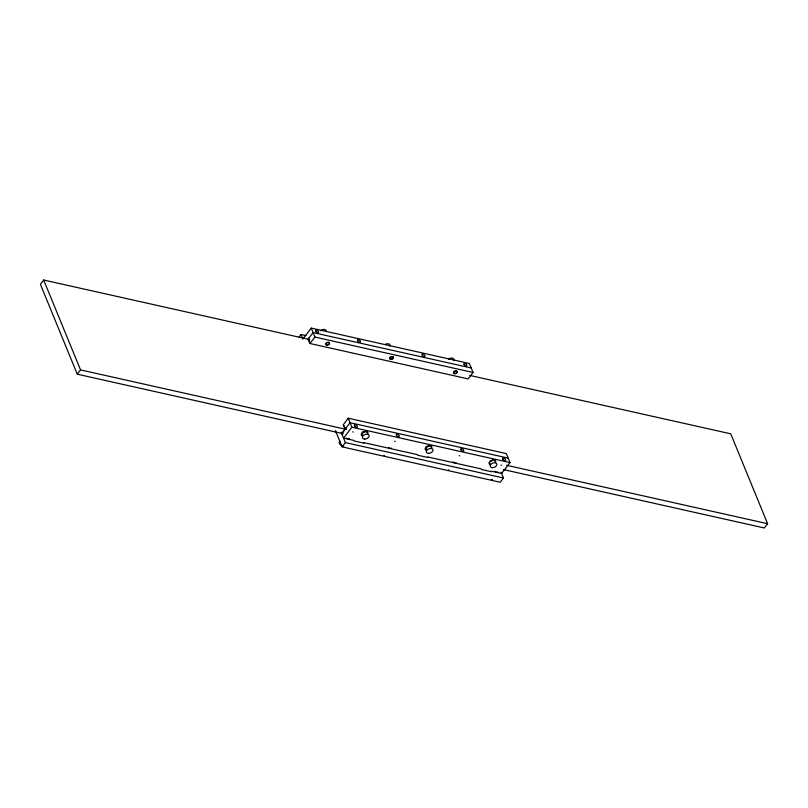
<?xml version="1.0" encoding="UTF-8"?>
<svg xmlns="http://www.w3.org/2000/svg" width="808" height="808" viewBox="0 0 808 808"><rect width="100%" height="100%" fill="white"/><g stroke="black" fill="none" stroke-linecap="round" stroke-linejoin="round"><path stroke-width="1.21" d="M309.636 339.552L43.682 280.022L40.4 284.295L77.265 374.185L343.218 433.714M77.265 374.185L80.547 369.913L43.682 280.022M299.091 337.067L301.061 334.502L305.969 335.603M302.909 338.996L311.272 328.099L469.367 363.489L473.054 372.478L468.135 378.891L309.908 343.491L308.444 338.683L313.11 332.593L471.216 367.983M309.908 343.491L314.958 337.087L311.272 328.099M491.537 471.226L501.647 473.488L510.01 462.59L506.323 453.601L348.228 418.211L343.269 424.846L345.4 428.796L350.066 422.705L508.171 458.096M342.198 432.967L346.178 427.786M344.743 429.654L341.845 433.936M348.228 418.211L351.914 427.2L343.551 438.098L353.672 440.36M501.111 472.185L503.495 477.983L500.213 482.255L342.117 446.864L345.39 442.592L341.117 432.159M469.701 375.387L730.735 433.815L767.6 523.705L764.317 527.977L503.293 469.549M314.958 337.087L473.054 372.478M351.914 427.2L510.01 462.59M80.547 369.913L346.501 429.442M506.566 465.277L767.6 523.705M363.792 442.632L417.544 454.662M427.664 456.924L481.416 468.963M353.904 440.926L364.014 443.188M417.776 455.227L427.886 457.49M481.639 469.519L491.759 471.781M345.39 442.592L503.495 477.983M490.698 460.631L491.042 461.479A2.171 1.384 -22.3 0 1 493.264 460.348A2.171 1.384 -22.3 0 1 494.849 461.237M426.826 446.339L427.169 447.178A2.171 1.384 -22.3 0 1 429.492 446.046A2.171 1.384 -22.3 0 1 430.987 447.087M425.897 447.127L426.24 447.965M362.843 431.755L363.297 432.876A2.171 1.384 -22.3 0 1 365.519 431.755A2.171 1.384 -22.3 0 1 367.105 432.644M362.136 433.108L362.368 433.664M309.222 337.673L307.747 339.754M308.424 339.572L310.04 343.501M343.309 424.624L344.915 428.553M301.061 334.502L302.838 338.835M335.441 430.593L342.117 446.864M497.859 471.882A2.171 1.121 37.5 0 1 494.951 471.226M455.964 462.499A2.171 1.121 37.5 0 1 453.056 461.853M391.456 448.056A2.171 1.121 37.5 0 1 388.547 447.41M349.561 438.683A2.171 1.121 37.5 0 1 346.652 438.027M320.402 330.846A3.505 2.232 -22.3 0 1 324.372 329.472A3.505 2.232 -22.3 0 1 326.119 331.603M385.042 344.541A3.505 2.232 -22.3 0 1 388.799 343.895A3.505 2.232 -22.3 0 1 389.911 346.147M448.379 359.237A3.505 2.232 -22.3 0 1 452.531 358.146A3.505 2.232 -22.3 0 1 453.672 360.681M501.596 465.176A1.97 1.02 37.5 0 1 501.021 465.055M492.486 479.639A3.505 1.818 37.5 0 1 491.264 479.518M459.712 455.803A1.97 1.02 37.5 0 1 459.136 455.672M448.814 469.943A3.505 1.818 37.5 0 1 448.521 469.801M395.193 441.36A1.97 1.02 37.5 0 1 394.617 441.229M384.305 455.5A3.505 1.818 37.5 0 1 384.012 455.359M353.298 431.987A1.97 1.02 37.5 0 1 352.732 431.856M343.723 446.46A3.505 1.818 37.5 0 1 343.471 446.44M342.117 445.986A3.505 1.818 37.5 0 1 339.34 443.137A3.505 1.818 37.5 0 1 340.441 441.32M490.072 464.62A3.505 2.232 -22.3 0 1 489.678 461.631A3.505 2.232 -22.3 0 1 494.021 459.994A3.505 2.232 -22.3 0 1 495.466 462.59M426.2 450.319A3.505 2.232 -22.3 0 1 425.745 447.4A3.505 2.232 -22.3 0 1 429.957 445.663A3.505 2.232 -22.3 0 1 431.704 448.056M362.327 436.027A3.505 2.232 -22.3 0 1 361.934 433.027A3.505 2.232 -22.3 0 1 366.276 431.391A3.505 2.232 -22.3 0 1 367.721 433.987M362.418 435.462A2.171 1.384 -22.3 0 1 362.388 434.078M426.2 449.652A2.171 1.384 -22.3 0 1 426.26 448.379M490.072 463.954A2.171 1.384 -22.3 0 1 490.052 462.822M464.146 364.661A1.778 0.919 37.5 0 0 466.761 365.761A1.778 0.919 37.5 0 0 465.256 363.499A1.778 0.919 37.5 0 0 464.146 364.661M422.251 355.288A1.778 0.919 37.5 0 0 424.867 356.379A1.778 0.919 37.5 0 0 423.362 354.126A1.778 0.919 37.5 0 0 422.251 355.288M357.742 340.845A1.778 0.919 37.5 0 0 360.358 341.946A1.778 0.919 37.5 0 0 358.853 339.683A1.778 0.919 37.5 0 0 357.742 340.845M315.847 331.462A1.778 0.919 37.5 0 0 318.463 332.563A1.778 0.919 37.5 0 0 316.958 330.31A1.778 0.919 37.5 0 0 315.847 331.462M454.894 373.528A1.778 1.131 -22.3 0 0 457.076 371.66A1.778 1.131 -22.3 0 0 454.278 371.67A1.778 1.131 -22.3 0 0 454.894 373.528M391.022 359.237A1.778 1.131 -22.3 0 0 393.203 357.368A1.778 1.131 -22.3 0 0 390.405 357.368A1.778 1.131 -22.3 0 0 391.022 359.237M327.149 344.935A1.778 1.131 -22.3 0 0 329.331 343.067A1.778 1.131 -22.3 0 0 326.533 343.077A1.778 1.131 -22.3 0 0 327.149 344.935M327.089 345.077A1.97 1.252 -22.3 0 0 329.512 342.996A1.97 1.252 -22.3 0 0 326.412 343.006A1.97 1.252 -22.3 0 0 327.089 345.077M390.961 359.368A1.97 1.252 -22.3 0 0 393.385 357.298A1.97 1.252 -22.3 0 0 390.284 357.298A1.97 1.252 -22.3 0 0 390.961 359.368M454.833 373.67A1.97 1.252 -22.3 0 0 457.257 371.589A1.97 1.252 -22.3 0 0 454.157 371.599A1.97 1.252 -22.3 0 0 454.833 373.67M492.496 467.66A3.505 2.232 -22.3 0 0 496.799 463.974A3.505 2.232 -22.3 0 0 491.284 463.984A3.505 2.232 -22.3 0 0 492.496 467.66M428.624 453.369A3.505 2.232 -22.3 0 0 432.926 449.672A3.505 2.232 -22.3 0 0 427.412 449.692A3.505 2.232 -22.3 0 0 428.624 453.369M364.751 439.067A3.505 2.232 -22.3 0 0 369.054 435.381A3.505 2.232 -22.3 0 0 363.539 435.391A3.505 2.232 -22.3 0 0 364.751 439.067M502.95 459.267A1.778 0.919 37.5 0 0 505.566 460.368A1.778 0.919 37.5 0 0 504.061 458.106A1.778 0.919 37.5 0 0 502.95 459.267M461.055 449.884A1.778 0.919 37.5 0 0 463.671 450.985A1.778 0.919 37.5 0 0 462.166 448.733A1.778 0.919 37.5 0 0 461.055 449.884M396.546 435.451A1.778 0.919 37.5 0 0 399.162 436.542A1.778 0.919 37.5 0 0 397.647 434.29A1.778 0.919 37.5 0 0 396.546 435.451M354.651 426.069A1.778 0.919 37.5 0 0 357.267 427.169A1.778 0.919 37.5 0 0 355.762 424.907A1.778 0.919 37.5 0 0 354.651 426.069"/></g></svg>
